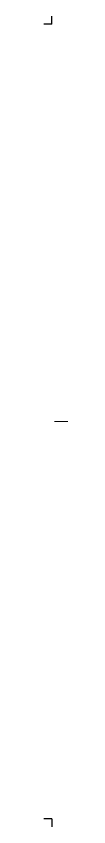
# Model space of a CAD drawing. Extents: x -59767 to 1106559, y -1290 to 1129522.
# Drawn here: x 757159 to 759995, y 999087 to 1129522 of the extents above; entities that cross this region are included whole.
import ezdxf

# ---------------------------------------------------------------- set-up
doc = ezdxf.new("R2010")
doc.units = 0
doc.layers.get('0').update_dxf_attribs({"linetype": 'CONTINUOUS', "lineweight": 9})
doc.layers.add('2', color=4, linetype='CONTINUOUS')

msp = doc.modelspace()

# ---------------------------------------------------------------- linework, layer by layer
msp.add_line((761288, 1064304.8), (758884.6, 1064304.8))
at = {"layer": '2'}
for p, q in [((758449.2, 1128231.7), (758449.2, 1129522.1)), ((758449.2, 1128231.7), (757158.8, 1128231.7)), ((758449.2, 1000377.8), (757158.8, 1000377.8)), ((758449.2, 1000377.8), (758449.2, 999087.4))]:
    msp.add_line(p, q, dxfattribs=at)

doc.saveas('drawing.dxf')
